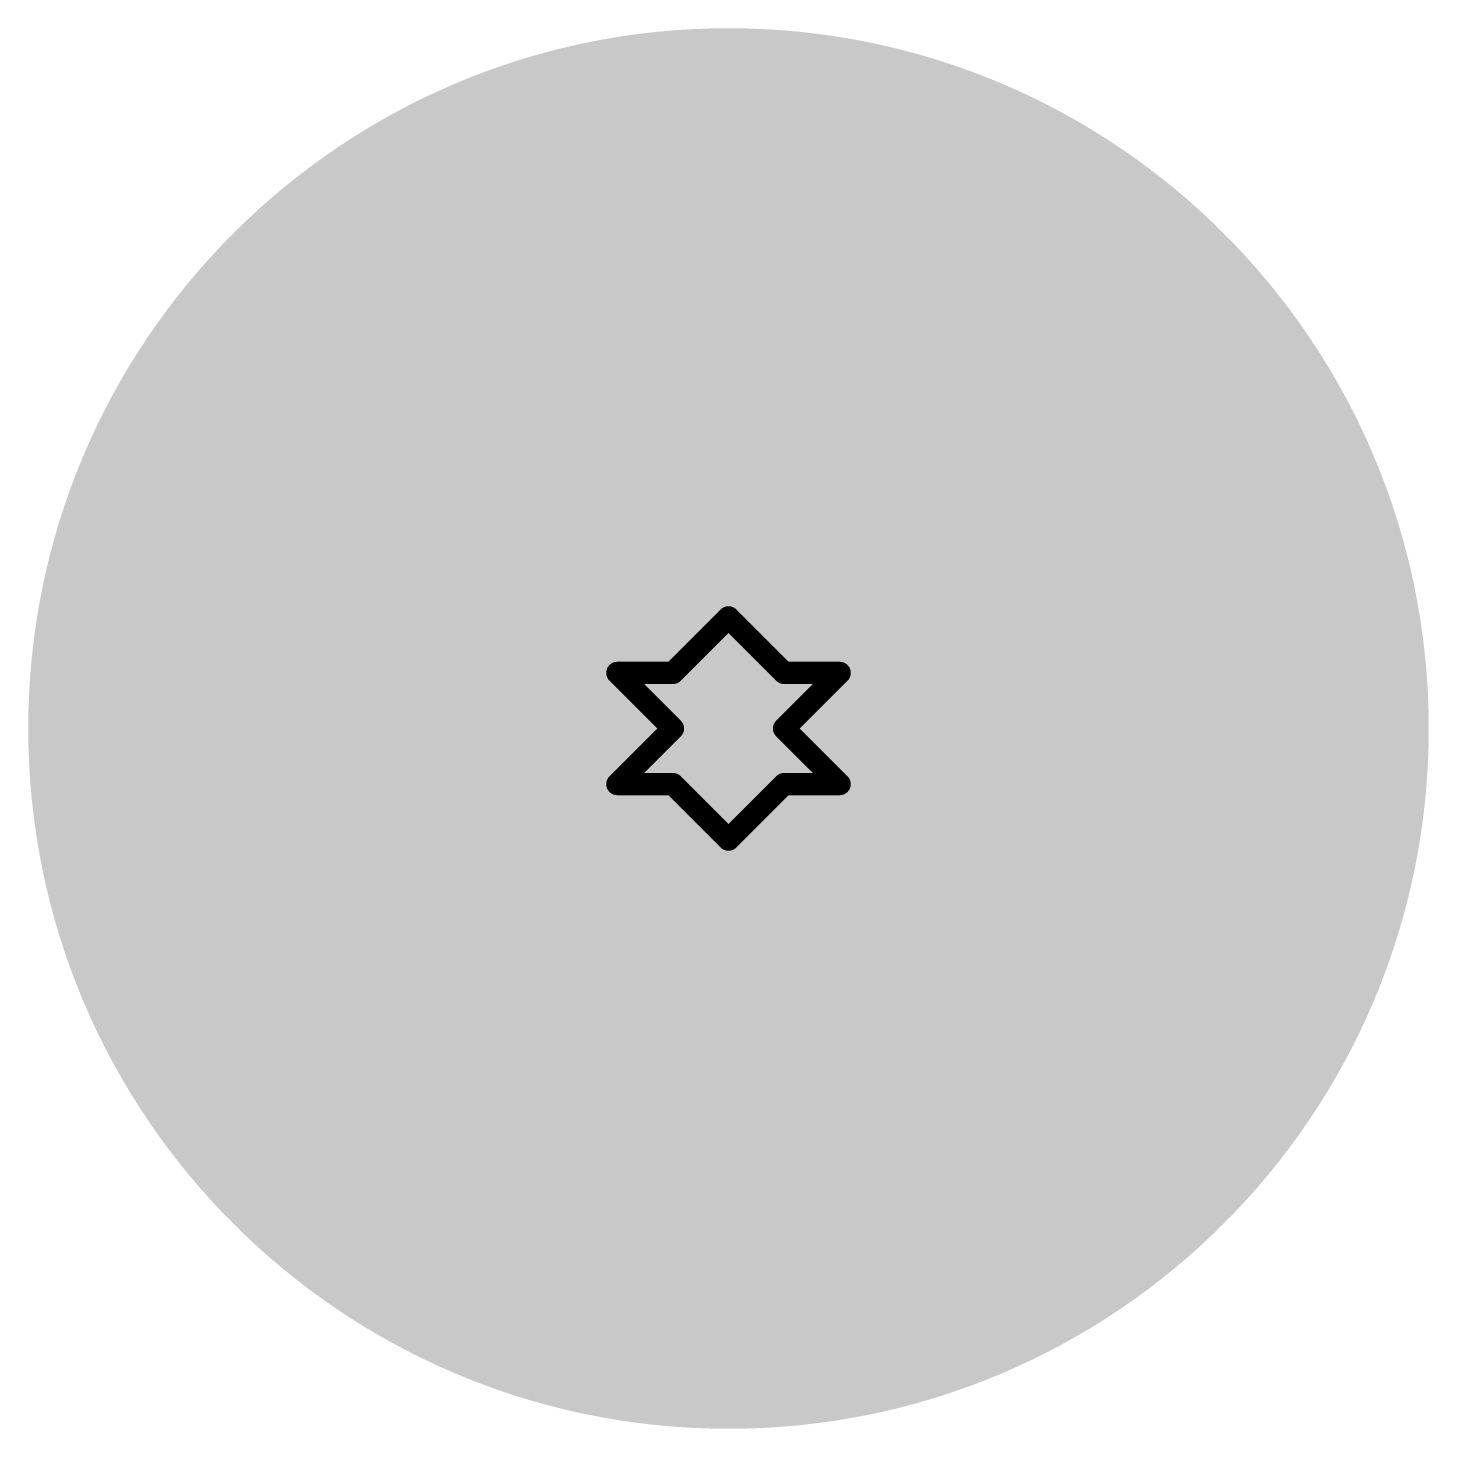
# Model space of a CAD drawing. Header units: millimetres. Extents: x -25 to 478, y -31 to 252.
# Drawn here: x 92.761 to 95.961, y 113.665 to 116.866 of the extents above; entities that cross this region are included whole.
import ezdxf

# ---------------------------------------------------------------- set-up
doc = ezdxf.new("R2010")
doc.units = ezdxf.units.MM
doc.layers.add('DrillDrawing', color=1, linetype='Continuous')
doc.layers.add('ViaHoleLayer', color=16, linetype='Continuous')

msp = doc.modelspace()

# ---------------------------------------------------------------- hatches: boundary and pattern name
at = {"layer": 'ViaHoleLayer'}
h = msp.add_hatch(color=16, dxfattribs=at)
edge = h.paths.add_edge_path()
edge.add_arc((94.361, 115.2652), 1.6, 0, 360)

# ---------------------------------------------------------------- linework, layer by layer
at = {"layer": 'DrillDrawing', "const_width": 0.0508}
for points in [[(94.234, 115.3922), (94.361, 115.5192)], [(94.361, 115.5192), (94.488, 115.3922)], [(94.107, 115.3922), (94.234, 115.2652)], [(94.107, 115.3922), (94.234, 115.3922)], [(94.488, 115.3922), (94.615, 115.3922)], [(94.488, 115.2652), (94.615, 115.3922)], [(94.107, 115.1382), (94.234, 115.2652)], [(94.488, 115.2652), (94.615, 115.1382)], [(94.107, 115.1382), (94.234, 115.1382)], [(94.234, 115.1382), (94.361, 115.0112)], [(94.361, 115.0112), (94.488, 115.1382)], [(94.488, 115.1382), (94.615, 115.1382)]]:
    msp.add_lwpolyline(points, dxfattribs=at)
at = {"layer": 'DrillDrawing', "const_width": 0.0254}
for points in [[(94.3483, 115.5192, 1), (94.3737, 115.5192, 1)], [(94.3483, 115.5192, 1), (94.3737, 115.5192, 1)], [(94.0943, 115.3922, 1), (94.1197, 115.3922, 1)], [(94.0943, 115.3922, 1), (94.1197, 115.3922, 1)], [(94.2213, 115.3922, 1), (94.2467, 115.3922, 1)], [(94.2213, 115.3922, 1), (94.2467, 115.3922, 1)], [(94.4753, 115.3922, 1), (94.5007, 115.3922, 1)], [(94.4753, 115.3922, 1), (94.5007, 115.3922, 1)], [(94.6023, 115.3922, 1), (94.6277, 115.3922, 1)], [(94.6023, 115.3922, 1), (94.6277, 115.3922, 1)], [(94.2213, 115.2652, 1), (94.2467, 115.2652, 1)], [(94.2213, 115.2652, 1), (94.2467, 115.2652, 1)], [(94.4753, 115.2652, 1), (94.5007, 115.2652, 1)], [(94.4753, 115.2652, 1), (94.5007, 115.2652, 1)], [(94.0943, 115.1382, 1), (94.1197, 115.1382, 1)], [(94.0943, 115.1382, 1), (94.1197, 115.1382, 1)], [(94.2213, 115.1382, 1), (94.2467, 115.1382, 1)], [(94.2213, 115.1382, 1), (94.2467, 115.1382, 1)], [(94.4753, 115.1382, 1), (94.5007, 115.1382, 1)], [(94.4753, 115.1382, 1), (94.5007, 115.1382, 1)], [(94.6023, 115.1382, 1), (94.6277, 115.1382, 1)], [(94.6023, 115.1382, 1), (94.6277, 115.1382, 1)], [(94.3483, 115.0112, 1), (94.3737, 115.0112, 1)], [(94.3483, 115.0112, 1), (94.3737, 115.0112, 1)]]:
    msp.add_lwpolyline(points, format="xyb", close=True, dxfattribs=at)

doc.saveas('drawing.dxf')
